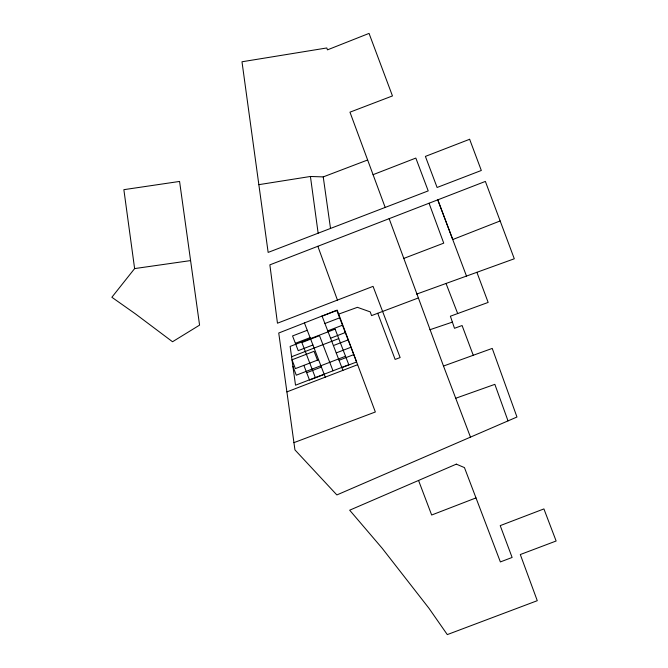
<?xml version="1.0" encoding="UTF-8"?>
<svg xmlns="http://www.w3.org/2000/svg" width="668" height="668" viewBox="0 0 668 668"><rect width="100%" height="100%" fill="white"/><g stroke="black" fill="none" stroke-linecap="round" stroke-linejoin="round"><path stroke-width="1" d="M134.619 268.586L111.865 297.268L135.345 313.818L172.528 341.749L199.573 325.124L179.575 181.437L123.864 189.67L134.619 268.586L190.53 260.595M293.928 442.642L375.349 411.989L337.181 310.086L278.74 333.015L294.939 449.89L336.864 494.938L516.965 417.016L492.241 348.412L443.494 366.039L389.152 218.67L485.377 181.42L514.293 258.775L416.598 294.12M500.148 220.949L452.737 239.545L437.782 199.849L466.489 276.068M389.152 218.67L269.872 264.854L277.462 323.203L373.061 286.363L400.14 357.555L395.122 359.417L377.737 313.284M373.061 174.682L415.83 158.074L428.213 190.889L268.144 252.412L241.991 61.773L326.786 47.962L327.47 49.858L369.053 33.4L392.467 95.933L349.965 112.174L385.177 207.422M476 497.91L431.662 515.02L418.552 480.451M322.093 316.148L336.806 310.495L356.595 361.981L341.882 367.634M307.263 330.284L292.551 335.946L298.212 350.65L312.916 344.997M324.915 323.504L339.628 317.851M295.381 343.294L310.094 337.641M327.746 330.86L342.459 325.207M330.568 338.217L345.281 332.555M291.574 356.737L338.751 338.609M333.399 345.565L348.111 339.912M318.569 359.71L295.39 368.619L291.999 359.793L314.069 351.31L317.459 360.135M336.229 352.921L350.934 347.268M345.54 356.261L296.3 375.182L292.91 366.356M306.687 372.719L321.4 367.066M339.052 360.277L353.764 354.624M324.231 374.422L309.518 380.075L303.865 365.363M286.898 391.891L357.639 364.703M403.631 258.474L443.736 243.152L429.056 203.231M258.85 184.66L310.428 176.477L323.237 176.903L367.634 159.994M418.034 298.078L371.558 315.613L370.231 311.889L357.413 307.322L338.684 314.11M476.894 272.302L488.158 302.42L450.382 316.214L454.49 328.297L462.089 325.533L473.253 355.276M455.718 398.262L494.854 384.351L508.022 420.89M429.891 329.741L452.386 322.11M446.032 283.466L457.68 313.551M322.043 316.022L342.926 370.356M332.998 370.798L319.496 335.662L301.886 342.567L315.346 377.587M304.441 322.936L325.274 377.144M443.494 366.039L470.472 437.131M317.843 246.283L337.515 300.283M323.237 176.903L330.51 228.439M310.428 176.477L318.143 233.19M456.319 464.143L349.673 510.193L382.196 548.286L428.94 608.247L447.301 634.6L537.272 600.691L520.305 554.54L556.135 541.005L543.911 508.916L500.223 525.624L512.114 557.463L500.374 561.93L464.452 467.6L456.319 464.143M469.637 139.278L425.399 156.404L437.097 187.474L481.319 170.474L469.637 139.278M335.111 329.132L290.146 346.416L295.523 385.202L348.788 364.728L335.111 329.132"/></g></svg>
